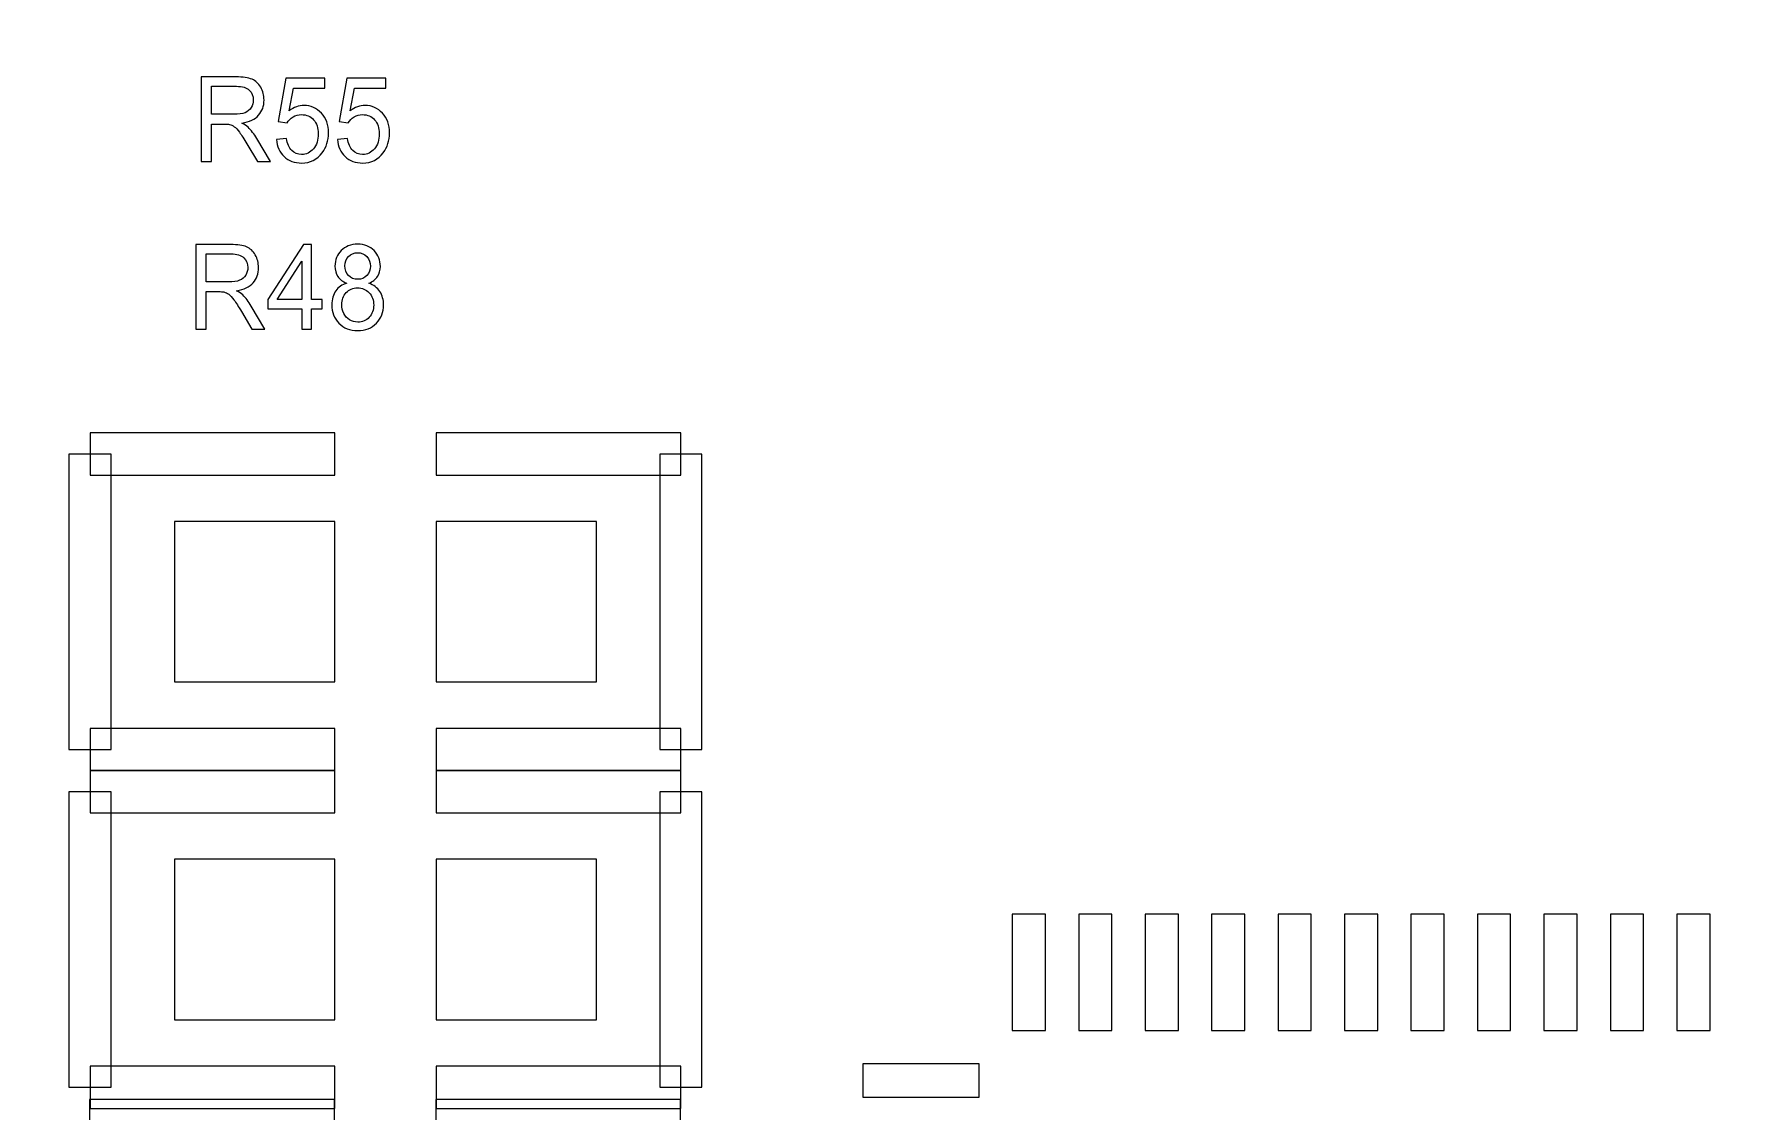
# Model space of a CAD drawing. Header units: millimetres. Extents: x -86 to 67, y -55 to 52.
# Drawn here: x 32.57 to 42.78, y 5.68 to 12.16 of the extents above; entities that cross this region are included whole.
import ezdxf

# ---------------------------------------------------------------- set-up
doc = ezdxf.new("R2010")
doc.units = ezdxf.units.MM
doc.header["$MEASUREMENT"] = 0
for name, color, linetype in [('BG_OUTLINE', 7, 'Continuous'), ('PG_SILKSCREEN_TOP', 7, 'Continuous'), ('PIN_TOP', 7, 'Continuous'), ('RD_SILKSCREEN_TOP', 7, 'Continuous')]:
    doc.layers.add(name, color=color, linetype=linetype)

msp = doc.modelspace()

# ---------------------------------------------------------------- linework, layer by layer
at = {"layer": 'BG_OUTLINE', "color": 3, "lineweight": 9}
msp.add_open_spline([(-60.0926, 34.7331), (-60.0926, 34.7331), (63.7724, 34.7331), (63.7724, 34.7331), (63.7724, 34.7331), (64.585, 34.7336), (65.3646, 34.4113), (65.9396, 33.837), (65.9396, 33.837), (66.5146, 33.2627), (66.8379, 32.4797), (66.8384, 31.667), (66.8384, 31.667), (66.8384, 31.667), (66.8412, -52.28), (66.8412, -52.28), (66.8412, -52.28), (66.8412, -52.28), (66.8384, -52.1933), (66.8384, -52.1933), (66.8384, -52.1933), (66.8389, -53.006), (66.5166, -53.7856), (65.9424, -54.3606), (65.9424, -54.3606), (65.3681, -54.9356), (64.585, -55.2589), (63.7724, -55.2594), (63.7724, -55.2594), (63.7724, -55.2594), (-60.1869, -55.2594), (-60.1869, -55.2594), (-60.1869, -55.2594), (-60.1869, -55.2594), (-60.0853, -55.2518), (-60.0853, -55.2518), (-60.0853, -55.2518), (-60.8979, -55.2523), (-61.6775, -54.9299), (-62.2525, -54.3557), (-62.2525, -54.3557), (-62.8275, -53.7814), (-63.1508, -52.9984), (-63.1513, -52.1857), (-63.1513, -52.1857), (-63.1513, -52.1857), (-63.1587, 31.667), (-63.1587, 31.667), (-63.1587, 31.667), (-63.1592, 32.4797), (-62.8369, 33.2593), (-62.2626, 33.8343), (-62.2626, 33.8343), (-61.6883, 34.4093), (-60.9053, 34.7326), (-60.0926, 34.7331)], degree=3, knots=[0, 0, 0, 0, 0.0714286, 0.0714286, 0.0714286, 0.0714286, 0.1428571, 0.1428571, 0.1428571, 0.1428571, 0.2142857, 0.2142857, 0.2142857, 0.2142857, 0.2857143, 0.2857143, 0.2857143, 0.2857143, 0.3571429, 0.3571429, 0.3571429, 0.3571429, 0.4285714, 0.4285714, 0.4285714, 0.4285714, 0.5, 0.5, 0.5, 0.5, 0.5714286, 0.5714286, 0.5714286, 0.5714286, 0.6428571, 0.6428571, 0.6428571, 0.6428571, 0.7142857, 0.7142857, 0.7142857, 0.7142857, 0.7857143, 0.7857143, 0.7857143, 0.7857143, 0.8571429, 0.8571429, 0.8571429, 0.8571429, 0.9285714, 0.9285714, 0.9285714, 0.9285714, 1, 1, 1, 1], dxfattribs=at)
at = {"layer": 'PG_SILKSCREEN_TOP', "color": 6, "lineweight": 9}
for points in [[(34.3773, 9.7646), (34.3773, 9.7646), (34.3773, 9.5106), (34.3773, 9.5106), (34.3773, 9.5106), (34.3773, 9.5106), (32.9041, 9.5106), (32.9041, 9.5106), (32.9041, 9.5106), (32.9041, 9.5106), (32.9041, 9.7646), (32.9041, 9.7646), (32.9041, 9.7646), (32.9041, 9.7646), (34.3773, 9.7646), (34.3773, 9.7646)], [(34.9869, 9.5106), (34.9869, 9.5106), (34.9869, 9.7646), (34.9869, 9.7646), (34.9869, 9.7646), (34.9869, 9.7646), (36.4601, 9.7646), (36.4601, 9.7646), (36.4601, 9.7646), (36.4601, 9.7646), (36.4601, 9.5106), (36.4601, 9.5106), (36.4601, 9.5106), (36.4601, 9.5106), (34.9869, 9.5106), (34.9869, 9.5106)], [(32.7771, 9.6376), (32.7771, 9.6376), (33.0311, 9.6376), (33.0311, 9.6376), (33.0311, 9.6376), (33.0311, 9.6376), (33.0311, 7.8596), (33.0311, 7.8596), (33.0311, 7.8596), (33.0311, 7.8596), (32.7771, 7.8596), (32.7771, 7.8596), (32.7771, 7.8596), (32.7771, 7.8596), (32.7771, 9.6376), (32.7771, 9.6376)], [(36.3331, 9.6376), (36.3331, 9.6376), (36.5871, 9.6376), (36.5871, 9.6376), (36.5871, 9.6376), (36.5871, 9.6376), (36.5871, 7.8596), (36.5871, 7.8596), (36.5871, 7.8596), (36.5871, 7.8596), (36.3331, 7.8596), (36.3331, 7.8596), (36.3331, 7.8596), (36.3331, 7.8596), (36.3331, 9.6376), (36.3331, 9.6376)], [(32.9041, 7.7326), (32.9041, 7.7326), (32.9041, 7.9866), (32.9041, 7.9866), (32.9041, 7.9866), (32.9041, 7.9866), (34.3773, 7.9866), (34.3773, 7.9866), (34.3773, 7.9866), (34.3773, 7.9866), (34.3773, 7.7326), (34.3773, 7.7326), (34.3773, 7.7326), (34.3773, 7.7326), (32.9041, 7.7326), (32.9041, 7.7326)], [(36.4601, 7.9866), (36.4601, 7.9866), (36.4601, 7.7326), (36.4601, 7.7326), (36.4601, 7.7326), (36.4601, 7.7326), (34.9869, 7.7326), (34.9869, 7.7326), (34.9869, 7.7326), (34.9869, 7.7326), (34.9869, 7.9866), (34.9869, 7.9866), (34.9869, 7.9866), (34.9869, 7.9866), (36.4601, 7.9866), (36.4601, 7.9866)], [(32.9041, 7.4786), (32.9041, 7.4786), (32.9041, 7.7326), (32.9041, 7.7326), (32.9041, 7.7326), (32.9041, 7.7326), (34.3773, 7.7326), (34.3773, 7.7326), (34.3773, 7.7326), (34.3773, 7.7326), (34.3773, 7.4786), (34.3773, 7.4786), (34.3773, 7.4786), (34.3773, 7.4786), (32.9041, 7.4786), (32.9041, 7.4786)], [(36.4601, 7.7326), (36.4601, 7.7326), (36.4601, 7.4786), (36.4601, 7.4786), (36.4601, 7.4786), (36.4601, 7.4786), (34.9869, 7.4786), (34.9869, 7.4786), (34.9869, 7.4786), (34.9869, 7.4786), (34.9869, 7.7326), (34.9869, 7.7326), (34.9869, 7.7326), (34.9869, 7.7326), (36.4601, 7.7326), (36.4601, 7.7326)], [(33.0311, 5.8276), (33.0311, 5.8276), (32.7771, 5.8276), (32.7771, 5.8276), (32.7771, 5.8276), (32.7771, 5.8276), (32.7771, 7.6056), (32.7771, 7.6056), (32.7771, 7.6056), (32.7771, 7.6056), (33.0311, 7.6056), (33.0311, 7.6056), (33.0311, 7.6056), (33.0311, 7.6056), (33.0311, 5.8276), (33.0311, 5.8276)], [(36.5871, 5.8276), (36.5871, 5.8276), (36.3331, 5.8276), (36.3331, 5.8276), (36.3331, 5.8276), (36.3331, 5.8276), (36.3331, 7.6056), (36.3331, 7.6056), (36.3331, 7.6056), (36.3331, 7.6056), (36.5871, 7.6056), (36.5871, 7.6056), (36.5871, 7.6056), (36.5871, 7.6056), (36.5871, 5.8276), (36.5871, 5.8276)], [(34.3773, 5.9546), (34.3773, 5.9546), (34.3773, 5.7006), (34.3773, 5.7006), (34.3773, 5.7006), (34.3773, 5.7006), (32.9041, 5.7006), (32.9041, 5.7006), (32.9041, 5.7006), (32.9041, 5.7006), (32.9041, 5.9546), (32.9041, 5.9546), (32.9041, 5.9546), (32.9041, 5.9546), (34.3773, 5.9546), (34.3773, 5.9546)], [(34.9869, 5.7006), (34.9869, 5.7006), (34.9869, 5.9546), (34.9869, 5.9546), (34.9869, 5.9546), (34.9869, 5.9546), (36.4601, 5.9546), (36.4601, 5.9546), (36.4601, 5.9546), (36.4601, 5.9546), (36.4601, 5.7006), (36.4601, 5.7006), (36.4601, 5.7006), (36.4601, 5.7006), (34.9869, 5.7006), (34.9869, 5.7006)], [(32.9016, 5.5), (32.9016, 5.5), (32.9016, 5.754), (32.9016, 5.754), (32.9016, 5.754), (32.9016, 5.754), (34.3748, 5.754), (34.3748, 5.754), (34.3748, 5.754), (34.3748, 5.754), (34.3748, 5.5), (34.3748, 5.5), (34.3748, 5.5), (34.3748, 5.5), (32.9016, 5.5), (32.9016, 5.5)], [(36.4576, 5.754), (36.4576, 5.754), (36.4576, 5.5), (36.4576, 5.5), (36.4576, 5.5), (36.4576, 5.5), (34.9844, 5.5), (34.9844, 5.5), (34.9844, 5.5), (34.9844, 5.5), (34.9844, 5.754), (34.9844, 5.754), (34.9844, 5.754), (34.9844, 5.754), (36.4576, 5.754), (36.4576, 5.754)]]:
    msp.add_open_spline(points, degree=3, knots=[0, 0, 0, 0, 0.25, 0.25, 0.25, 0.25, 0.5, 0.5, 0.5, 0.5, 0.75, 0.75, 0.75, 0.75, 1, 1, 1, 1], dxfattribs=at)
at = {"layer": 'PIN_TOP', "lineweight": 9}
for points in [[(33.4121, 8.266), (33.4121, 8.266), (33.4121, 9.2312), (33.4121, 9.2312), (33.4121, 9.2312), (33.4121, 9.2312), (34.3773, 9.2312), (34.3773, 9.2312), (34.3773, 9.2312), (34.3773, 9.2312), (34.3773, 8.266), (34.3773, 8.266), (34.3773, 8.266), (34.3773, 8.266), (33.4121, 8.266), (33.4121, 8.266)], [(34.9869, 8.266), (34.9869, 8.266), (34.9869, 9.2312), (34.9869, 9.2312), (34.9869, 9.2312), (34.9869, 9.2312), (35.9521, 9.2312), (35.9521, 9.2312), (35.9521, 9.2312), (35.9521, 9.2312), (35.9521, 8.266), (35.9521, 8.266), (35.9521, 8.266), (35.9521, 8.266), (34.9869, 8.266), (34.9869, 8.266)], [(34.3773, 7.1992), (34.3773, 7.1992), (34.3773, 6.234), (34.3773, 6.234), (34.3773, 6.234), (34.3773, 6.234), (33.4121, 6.234), (33.4121, 6.234), (33.4121, 6.234), (33.4121, 6.234), (33.4121, 7.1992), (33.4121, 7.1992), (33.4121, 7.1992), (33.4121, 7.1992), (34.3773, 7.1992), (34.3773, 7.1992)], [(35.9521, 7.1992), (35.9521, 7.1992), (35.9521, 6.234), (35.9521, 6.234), (35.9521, 6.234), (35.9521, 6.234), (34.9869, 6.234), (34.9869, 6.234), (34.9869, 6.234), (34.9869, 6.234), (34.9869, 7.1992), (34.9869, 7.1992), (34.9869, 7.1992), (34.9869, 7.1992), (35.9521, 7.1992), (35.9521, 7.1992)], [(38.4547, 6.8685), (38.4547, 6.8685), (38.6546, 6.8685), (38.6546, 6.8685), (38.6546, 6.8685), (38.6546, 6.8685), (38.6546, 6.1685), (38.6546, 6.1685), (38.6546, 6.1685), (38.6546, 6.1685), (38.4547, 6.1685), (38.4547, 6.1685), (38.4547, 6.1685), (38.4547, 6.1685), (38.4547, 6.8685), (38.4547, 6.8685)], [(38.8545, 6.8685), (38.8545, 6.8685), (39.0544, 6.8685), (39.0544, 6.8685), (39.0544, 6.8685), (39.0544, 6.8685), (39.0544, 6.1685), (39.0544, 6.1685), (39.0544, 6.1685), (39.0544, 6.1685), (38.8545, 6.1685), (38.8545, 6.1685), (38.8545, 6.1685), (38.8545, 6.1685), (38.8545, 6.8685), (38.8545, 6.8685)], [(39.2545, 6.8685), (39.2545, 6.8685), (39.4544, 6.8685), (39.4544, 6.8685), (39.4544, 6.8685), (39.4544, 6.8685), (39.4544, 6.1685), (39.4544, 6.1685), (39.4544, 6.1685), (39.4544, 6.1685), (39.2545, 6.1685), (39.2545, 6.1685), (39.2545, 6.1685), (39.2545, 6.1685), (39.2545, 6.8685), (39.2545, 6.8685)], [(39.6546, 6.8685), (39.6546, 6.8685), (39.8545, 6.8685), (39.8545, 6.8685), (39.8545, 6.8685), (39.8545, 6.8685), (39.8545, 6.1685), (39.8545, 6.1685), (39.8545, 6.1685), (39.8545, 6.1685), (39.6546, 6.1685), (39.6546, 6.1685), (39.6546, 6.1685), (39.6546, 6.1685), (39.6546, 6.8685), (39.6546, 6.8685)], [(40.0546, 6.8685), (40.0546, 6.8685), (40.2545, 6.8685), (40.2545, 6.8685), (40.2545, 6.8685), (40.2545, 6.8685), (40.2545, 6.1685), (40.2545, 6.1685), (40.2545, 6.1685), (40.2545, 6.1685), (40.0546, 6.1685), (40.0546, 6.1685), (40.0546, 6.1685), (40.0546, 6.1685), (40.0546, 6.8685), (40.0546, 6.8685)], [(40.4547, 6.8685), (40.4547, 6.8685), (40.6546, 6.8685), (40.6546, 6.8685), (40.6546, 6.8685), (40.6546, 6.8685), (40.6546, 6.1685), (40.6546, 6.1685), (40.6546, 6.1685), (40.6546, 6.1685), (40.4547, 6.1685), (40.4547, 6.1685), (40.4547, 6.1685), (40.4547, 6.1685), (40.4547, 6.8685), (40.4547, 6.8685)], [(40.8545, 6.8685), (40.8545, 6.8685), (41.0544, 6.8685), (41.0544, 6.8685), (41.0544, 6.8685), (41.0544, 6.8685), (41.0544, 6.1685), (41.0544, 6.1685), (41.0544, 6.1685), (41.0544, 6.1685), (40.8545, 6.1685), (40.8545, 6.1685), (40.8545, 6.1685), (40.8545, 6.1685), (40.8545, 6.8685), (40.8545, 6.8685)], [(41.2545, 6.8685), (41.2545, 6.8685), (41.4544, 6.8685), (41.4544, 6.8685), (41.4544, 6.8685), (41.4544, 6.8685), (41.4544, 6.1685), (41.4544, 6.1685), (41.4544, 6.1685), (41.4544, 6.1685), (41.2545, 6.1685), (41.2545, 6.1685), (41.2545, 6.1685), (41.2545, 6.1685), (41.2545, 6.8685), (41.2545, 6.8685)], [(41.6546, 6.8685), (41.6546, 6.8685), (41.8545, 6.8685), (41.8545, 6.8685), (41.8545, 6.8685), (41.8545, 6.8685), (41.8545, 6.1685), (41.8545, 6.1685), (41.8545, 6.1685), (41.8545, 6.1685), (41.6546, 6.1685), (41.6546, 6.1685), (41.6546, 6.1685), (41.6546, 6.1685), (41.6546, 6.8685), (41.6546, 6.8685)], [(42.0546, 6.8685), (42.0546, 6.8685), (42.2545, 6.8685), (42.2545, 6.8685), (42.2545, 6.8685), (42.2545, 6.8685), (42.2545, 6.1685), (42.2545, 6.1685), (42.2545, 6.1685), (42.2545, 6.1685), (42.0546, 6.1685), (42.0546, 6.1685), (42.0546, 6.1685), (42.0546, 6.1685), (42.0546, 6.8685), (42.0546, 6.8685)], [(42.4547, 6.8685), (42.4547, 6.8685), (42.6546, 6.8685), (42.6546, 6.8685), (42.6546, 6.8685), (42.6546, 6.8685), (42.6546, 6.1685), (42.6546, 6.1685), (42.6546, 6.1685), (42.6546, 6.1685), (42.4547, 6.1685), (42.4547, 6.1685), (42.4547, 6.1685), (42.4547, 6.1685), (42.4547, 6.8685), (42.4547, 6.8685)], [(37.5546, 5.9685), (37.5546, 5.9685), (38.2546, 5.9685), (38.2546, 5.9685), (38.2546, 5.9685), (38.2546, 5.9685), (38.2546, 5.7686), (38.2546, 5.7686), (38.2546, 5.7686), (38.2546, 5.7686), (37.5546, 5.7686), (37.5546, 5.7686), (37.5546, 5.7686), (37.5546, 5.7686), (37.5546, 5.9685), (37.5546, 5.9685)]]:
    msp.add_open_spline(points, degree=3, knots=[0, 0, 0, 0, 0.25, 0.25, 0.25, 0.25, 0.5, 0.5, 0.5, 0.5, 0.75, 0.75, 0.75, 0.75, 1, 1, 1, 1], dxfattribs=at)
at = {"layer": 'RD_SILKSCREEN_TOP', "color": 8}
for points, knots in [([(33.5732, 11.3971), (33.5732, 11.3971), (33.5732, 11.9062), (33.5732, 11.9062), (33.5732, 11.9062), (33.5732, 11.9062), (33.7828, 11.9062), (33.7828, 11.9062), (33.7828, 11.9062), (33.8249, 11.9062), (33.857, 11.9016), (33.8789, 11.8925), (33.8789, 11.8925), (33.9008, 11.8833), (33.9183, 11.8672), (33.9315, 11.8441), (33.9315, 11.8441), (33.9446, 11.8209), (33.9511, 11.7953), (33.9511, 11.7673), (33.9511, 11.7673), (33.9511, 11.7311), (33.9404, 11.7008), (33.9185, 11.676), (33.9185, 11.676), (33.8968, 11.6512), (33.8633, 11.6355), (33.8179, 11.6287), (33.8179, 11.6287), (33.8345, 11.6202), (33.8471, 11.6118), (33.8557, 11.6033), (33.8557, 11.6033), (33.874, 11.5853), (33.8912, 11.5627), (33.9077, 11.5357), (33.9077, 11.5357), (33.9077, 11.5357), (33.9899, 11.3971), (33.9899, 11.3971), (33.9899, 11.3971), (33.9899, 11.3971), (33.9111, 11.3971), (33.9111, 11.3971), (33.9111, 11.3971), (33.9111, 11.3971), (33.8486, 11.5031), (33.8486, 11.5031), (33.8486, 11.5031), (33.8303, 11.5335), (33.8153, 11.557), (33.8034, 11.5731), (33.8034, 11.5731), (33.7916, 11.5894), (33.781, 11.6007), (33.7717, 11.6071), (33.7717, 11.6071), (33.7624, 11.6137), (33.7529, 11.6182), (33.7432, 11.6208), (33.7432, 11.6208), (33.7361, 11.6223), (33.7245, 11.6231), (33.7083, 11.6231), (33.7083, 11.6231), (33.7083, 11.6231), (33.6358, 11.6231), (33.6358, 11.6231), (33.6358, 11.6231), (33.6358, 11.6231), (33.6358, 11.3971), (33.6358, 11.3971), (33.6358, 11.3971), (33.6358, 11.3971), (33.5732, 11.3971), (33.5732, 11.3971)], [0, 0, 0, 0, 0.0526316, 0.0526316, 0.0526316, 0.0526316, 0.1052632, 0.1052632, 0.1052632, 0.1052632, 0.1578947, 0.1578947, 0.1578947, 0.1578947, 0.2105263, 0.2105263, 0.2105263, 0.2105263, 0.2631579, 0.2631579, 0.2631579, 0.2631579, 0.3157895, 0.3157895, 0.3157895, 0.3157895, 0.3684211, 0.3684211, 0.3684211, 0.3684211, 0.4210526, 0.4210526, 0.4210526, 0.4210526, 0.4736842, 0.4736842, 0.4736842, 0.4736842, 0.5263158, 0.5263158, 0.5263158, 0.5263158, 0.5789474, 0.5789474, 0.5789474, 0.5789474, 0.6315789, 0.6315789, 0.6315789, 0.6315789, 0.6842105, 0.6842105, 0.6842105, 0.6842105, 0.7368421, 0.7368421, 0.7368421, 0.7368421, 0.7894737, 0.7894737, 0.7894737, 0.7894737, 0.8421053, 0.8421053, 0.8421053, 0.8421053, 0.8947368, 0.8947368, 0.8947368, 0.8947368, 0.9473684, 0.9473684, 0.9473684, 0.9473684, 1, 1, 1, 1]), ([(33.6358, 11.6815), (33.6358, 11.6815), (33.7702, 11.6815), (33.7702, 11.6815), (33.7702, 11.6815), (33.7988, 11.6815), (33.8212, 11.6847), (33.8373, 11.6911), (33.8373, 11.6911), (33.8534, 11.6975), (33.8657, 11.7077), (33.8741, 11.7216), (33.8741, 11.7216), (33.8824, 11.7356), (33.8866, 11.7508), (33.8866, 11.7673), (33.8866, 11.7673), (33.8866, 11.7913), (33.8786, 11.8111), (33.8623, 11.8267), (33.8623, 11.8267), (33.8461, 11.8422), (33.8205, 11.8499), (33.7854, 11.8499), (33.7854, 11.8499), (33.7854, 11.8499), (33.6358, 11.8499), (33.6358, 11.8499), (33.6358, 11.8499), (33.6358, 11.8499), (33.6358, 11.6815), (33.6358, 11.6815)], [0, 0, 0, 0, 0.125, 0.125, 0.125, 0.125, 0.25, 0.25, 0.25, 0.25, 0.375, 0.375, 0.375, 0.375, 0.5, 0.5, 0.5, 0.5, 0.625, 0.625, 0.625, 0.625, 0.75, 0.75, 0.75, 0.75, 0.875, 0.875, 0.875, 0.875, 1, 1, 1, 1]), ([(34.0256, 11.5304), (34.0256, 11.5304), (34.0866, 11.536), (34.0866, 11.536), (34.0866, 11.536), (34.0911, 11.504), (34.1015, 11.4801), (34.118, 11.464), (34.118, 11.464), (34.1344, 11.4478), (34.1543, 11.4398), (34.1775, 11.4398), (34.1775, 11.4398), (34.2055, 11.4398), (34.2291, 11.4512), (34.2484, 11.4738), (34.2484, 11.4738), (34.2678, 11.4965), (34.2774, 11.5267), (34.2774, 11.5641), (34.2774, 11.5641), (34.2774, 11.5998), (34.2682, 11.6279), (34.2496, 11.6485), (34.2496, 11.6485), (34.231, 11.6691), (34.2067, 11.6794), (34.1765, 11.6794), (34.1765, 11.6794), (34.1578, 11.6794), (34.1409, 11.6748), (34.1259, 11.6657), (34.1259, 11.6657), (34.1108, 11.6566), (34.099, 11.6447), (34.0904, 11.6301), (34.0904, 11.6301), (34.0904, 11.6301), (34.036, 11.6377), (34.036, 11.6377), (34.036, 11.6377), (34.036, 11.6377), (34.0818, 11.8992), (34.0818, 11.8992), (34.0818, 11.8992), (34.0818, 11.8992), (34.3169, 11.8992), (34.3169, 11.8992), (34.3169, 11.8992), (34.3169, 11.8992), (34.3169, 11.8395), (34.3169, 11.8395), (34.3169, 11.8395), (34.3169, 11.8395), (34.1282, 11.8395), (34.1282, 11.8395), (34.1282, 11.8395), (34.1282, 11.8395), (34.1027, 11.7027), (34.1027, 11.7027), (34.1027, 11.7027), (34.1311, 11.724), (34.1609, 11.7347), (34.192, 11.7347), (34.192, 11.7347), (34.2333, 11.7347), (34.268, 11.7193), (34.2965, 11.6885), (34.2965, 11.6885), (34.3249, 11.6576), (34.3391, 11.618), (34.3391, 11.5697), (34.3391, 11.5697), (34.3391, 11.5236), (34.3265, 11.4837), (34.3017, 11.4502), (34.3017, 11.4502), (34.2713, 11.4091), (34.2299, 11.3884), (34.1775, 11.3884), (34.1775, 11.3884), (34.1344, 11.3884), (34.0993, 11.4014), (34.0722, 11.4273), (34.0722, 11.4273), (34.045, 11.4533), (34.0295, 11.4877), (34.0256, 11.5304)], [0, 0, 0, 0, 0.0454545, 0.0454545, 0.0454545, 0.0454545, 0.0909091, 0.0909091, 0.0909091, 0.0909091, 0.1363636, 0.1363636, 0.1363636, 0.1363636, 0.1818182, 0.1818182, 0.1818182, 0.1818182, 0.2272727, 0.2272727, 0.2272727, 0.2272727, 0.2727273, 0.2727273, 0.2727273, 0.2727273, 0.3181818, 0.3181818, 0.3181818, 0.3181818, 0.3636364, 0.3636364, 0.3636364, 0.3636364, 0.4090909, 0.4090909, 0.4090909, 0.4090909, 0.4545455, 0.4545455, 0.4545455, 0.4545455, 0.5, 0.5, 0.5, 0.5, 0.5454545, 0.5454545, 0.5454545, 0.5454545, 0.5909091, 0.5909091, 0.5909091, 0.5909091, 0.6363636, 0.6363636, 0.6363636, 0.6363636, 0.6818182, 0.6818182, 0.6818182, 0.6818182, 0.7272727, 0.7272727, 0.7272727, 0.7272727, 0.7727273, 0.7727273, 0.7727273, 0.7727273, 0.8181818, 0.8181818, 0.8181818, 0.8181818, 0.8636364, 0.8636364, 0.8636364, 0.8636364, 0.9090909, 0.9090909, 0.9090909, 0.9090909, 0.9545455, 0.9545455, 0.9545455, 0.9545455, 1, 1, 1, 1]), ([(34.3929, 11.5304), (34.3929, 11.5304), (34.4539, 11.536), (34.4539, 11.536), (34.4539, 11.536), (34.4584, 11.504), (34.4688, 11.4801), (34.4853, 11.464), (34.4853, 11.464), (34.5017, 11.4478), (34.5216, 11.4398), (34.5448, 11.4398), (34.5448, 11.4398), (34.5728, 11.4398), (34.5964, 11.4512), (34.6157, 11.4738), (34.6157, 11.4738), (34.6351, 11.4965), (34.6447, 11.5267), (34.6447, 11.5641), (34.6447, 11.5641), (34.6447, 11.5998), (34.6355, 11.6279), (34.6169, 11.6485), (34.6169, 11.6485), (34.5983, 11.6691), (34.574, 11.6794), (34.5438, 11.6794), (34.5438, 11.6794), (34.5251, 11.6794), (34.5082, 11.6748), (34.4932, 11.6657), (34.4932, 11.6657), (34.4781, 11.6566), (34.4663, 11.6447), (34.4577, 11.6301), (34.4577, 11.6301), (34.4577, 11.6301), (34.4033, 11.6377), (34.4033, 11.6377), (34.4033, 11.6377), (34.4033, 11.6377), (34.4491, 11.8992), (34.4491, 11.8992), (34.4491, 11.8992), (34.4491, 11.8992), (34.6842, 11.8992), (34.6842, 11.8992), (34.6842, 11.8992), (34.6842, 11.8992), (34.6842, 11.8395), (34.6842, 11.8395), (34.6842, 11.8395), (34.6842, 11.8395), (34.4955, 11.8395), (34.4955, 11.8395), (34.4955, 11.8395), (34.4955, 11.8395), (34.47, 11.7027), (34.47, 11.7027), (34.47, 11.7027), (34.4984, 11.724), (34.5282, 11.7347), (34.5593, 11.7347), (34.5593, 11.7347), (34.6006, 11.7347), (34.6353, 11.7193), (34.6638, 11.6885), (34.6638, 11.6885), (34.6922, 11.6576), (34.7064, 11.618), (34.7064, 11.5697), (34.7064, 11.5697), (34.7064, 11.5236), (34.6938, 11.4837), (34.669, 11.4502), (34.669, 11.4502), (34.6386, 11.4091), (34.5972, 11.3884), (34.5448, 11.3884), (34.5448, 11.3884), (34.5017, 11.3884), (34.4666, 11.4014), (34.4395, 11.4273), (34.4395, 11.4273), (34.4123, 11.4533), (34.3968, 11.4877), (34.3929, 11.5304)], [0, 0, 0, 0, 0.0454545, 0.0454545, 0.0454545, 0.0454545, 0.0909091, 0.0909091, 0.0909091, 0.0909091, 0.1363636, 0.1363636, 0.1363636, 0.1363636, 0.1818182, 0.1818182, 0.1818182, 0.1818182, 0.2272727, 0.2272727, 0.2272727, 0.2272727, 0.2727273, 0.2727273, 0.2727273, 0.2727273, 0.3181818, 0.3181818, 0.3181818, 0.3181818, 0.3636364, 0.3636364, 0.3636364, 0.3636364, 0.4090909, 0.4090909, 0.4090909, 0.4090909, 0.4545455, 0.4545455, 0.4545455, 0.4545455, 0.5, 0.5, 0.5, 0.5, 0.5454545, 0.5454545, 0.5454545, 0.5454545, 0.5909091, 0.5909091, 0.5909091, 0.5909091, 0.6363636, 0.6363636, 0.6363636, 0.6363636, 0.6818182, 0.6818182, 0.6818182, 0.6818182, 0.7272727, 0.7272727, 0.7272727, 0.7272727, 0.7727273, 0.7727273, 0.7727273, 0.7727273, 0.8181818, 0.8181818, 0.8181818, 0.8181818, 0.8636364, 0.8636364, 0.8636364, 0.8636364, 0.9090909, 0.9090909, 0.9090909, 0.9090909, 0.9545455, 0.9545455, 0.9545455, 0.9545455, 1, 1, 1, 1]), ([(33.5402, 10.3887), (33.5402, 10.3887), (33.5402, 10.8978), (33.5402, 10.8978), (33.5402, 10.8978), (33.5402, 10.8978), (33.7498, 10.8978), (33.7498, 10.8978), (33.7498, 10.8978), (33.7919, 10.8978), (33.824, 10.8932), (33.8459, 10.8841), (33.8459, 10.8841), (33.8678, 10.8749), (33.8853, 10.8588), (33.8985, 10.8357), (33.8985, 10.8357), (33.9116, 10.8125), (33.9181, 10.7869), (33.9181, 10.7589), (33.9181, 10.7589), (33.9181, 10.7227), (33.9074, 10.6924), (33.8855, 10.6676), (33.8855, 10.6676), (33.8638, 10.6428), (33.8303, 10.6271), (33.7849, 10.6203), (33.7849, 10.6203), (33.8015, 10.6118), (33.8141, 10.6034), (33.8227, 10.5949), (33.8227, 10.5949), (33.841, 10.5769), (33.8582, 10.5543), (33.8747, 10.5273), (33.8747, 10.5273), (33.8747, 10.5273), (33.9569, 10.3887), (33.9569, 10.3887), (33.9569, 10.3887), (33.9569, 10.3887), (33.8781, 10.3887), (33.8781, 10.3887), (33.8781, 10.3887), (33.8781, 10.3887), (33.8156, 10.4947), (33.8156, 10.4947), (33.8156, 10.4947), (33.7973, 10.5251), (33.7823, 10.5486), (33.7704, 10.5647), (33.7704, 10.5647), (33.7586, 10.581), (33.748, 10.5923), (33.7387, 10.5987), (33.7387, 10.5987), (33.7294, 10.6053), (33.7199, 10.6098), (33.7102, 10.6124), (33.7102, 10.6124), (33.7031, 10.6139), (33.6915, 10.6147), (33.6753, 10.6147), (33.6753, 10.6147), (33.6753, 10.6147), (33.6028, 10.6147), (33.6028, 10.6147), (33.6028, 10.6147), (33.6028, 10.6147), (33.6028, 10.3887), (33.6028, 10.3887), (33.6028, 10.3887), (33.6028, 10.3887), (33.5402, 10.3887), (33.5402, 10.3887)], [0, 0, 0, 0, 0.0526316, 0.0526316, 0.0526316, 0.0526316, 0.1052632, 0.1052632, 0.1052632, 0.1052632, 0.1578947, 0.1578947, 0.1578947, 0.1578947, 0.2105263, 0.2105263, 0.2105263, 0.2105263, 0.2631579, 0.2631579, 0.2631579, 0.2631579, 0.3157895, 0.3157895, 0.3157895, 0.3157895, 0.3684211, 0.3684211, 0.3684211, 0.3684211, 0.4210526, 0.4210526, 0.4210526, 0.4210526, 0.4736842, 0.4736842, 0.4736842, 0.4736842, 0.5263158, 0.5263158, 0.5263158, 0.5263158, 0.5789474, 0.5789474, 0.5789474, 0.5789474, 0.6315789, 0.6315789, 0.6315789, 0.6315789, 0.6842105, 0.6842105, 0.6842105, 0.6842105, 0.7368421, 0.7368421, 0.7368421, 0.7368421, 0.7894737, 0.7894737, 0.7894737, 0.7894737, 0.8421053, 0.8421053, 0.8421053, 0.8421053, 0.8947368, 0.8947368, 0.8947368, 0.8947368, 0.9473684, 0.9473684, 0.9473684, 0.9473684, 1, 1, 1, 1]), ([(33.6028, 10.6731), (33.6028, 10.6731), (33.7372, 10.6731), (33.7372, 10.6731), (33.7372, 10.6731), (33.7658, 10.6731), (33.7882, 10.6763), (33.8043, 10.6827), (33.8043, 10.6827), (33.8204, 10.6891), (33.8327, 10.6993), (33.8411, 10.7132), (33.8411, 10.7132), (33.8494, 10.7272), (33.8536, 10.7424), (33.8536, 10.7589), (33.8536, 10.7589), (33.8536, 10.7829), (33.8456, 10.8027), (33.8293, 10.8183), (33.8293, 10.8183), (33.8131, 10.8338), (33.7875, 10.8415), (33.7524, 10.8415), (33.7524, 10.8415), (33.7524, 10.8415), (33.6028, 10.8415), (33.6028, 10.8415), (33.6028, 10.8415), (33.6028, 10.8415), (33.6028, 10.6731), (33.6028, 10.6731)], [0, 0, 0, 0, 0.125, 0.125, 0.125, 0.125, 0.25, 0.25, 0.25, 0.25, 0.375, 0.375, 0.375, 0.375, 0.5, 0.5, 0.5, 0.5, 0.625, 0.625, 0.625, 0.625, 0.75, 0.75, 0.75, 0.75, 0.875, 0.875, 0.875, 0.875, 1, 1, 1, 1]), ([(34.1786, 10.3887), (34.1786, 10.3887), (34.1786, 10.5106), (34.1786, 10.5106), (34.1786, 10.5106), (34.1786, 10.5106), (33.9736, 10.5106), (33.9736, 10.5106), (33.9736, 10.5106), (33.9736, 10.5106), (33.9736, 10.5679), (33.9736, 10.5679), (33.9736, 10.5679), (33.9736, 10.5679), (34.1893, 10.8978), (34.1893, 10.8978), (34.1893, 10.8978), (34.1893, 10.8978), (34.2367, 10.8978), (34.2367, 10.8978), (34.2367, 10.8978), (34.2367, 10.8978), (34.2367, 10.5679), (34.2367, 10.5679), (34.2367, 10.5679), (34.2367, 10.5679), (34.3006, 10.5679), (34.3006, 10.5679), (34.3006, 10.5679), (34.3006, 10.5679), (34.3006, 10.5106), (34.3006, 10.5106), (34.3006, 10.5106), (34.3006, 10.5106), (34.2367, 10.5106), (34.2367, 10.5106), (34.2367, 10.5106), (34.2367, 10.5106), (34.2367, 10.3887), (34.2367, 10.3887), (34.2367, 10.3887), (34.2367, 10.3887), (34.1786, 10.3887), (34.1786, 10.3887)], [0, 0, 0, 0, 0.0909091, 0.0909091, 0.0909091, 0.0909091, 0.1818182, 0.1818182, 0.1818182, 0.1818182, 0.2727273, 0.2727273, 0.2727273, 0.2727273, 0.3636364, 0.3636364, 0.3636364, 0.3636364, 0.4545455, 0.4545455, 0.4545455, 0.4545455, 0.5454545, 0.5454545, 0.5454545, 0.5454545, 0.6363636, 0.6363636, 0.6363636, 0.6363636, 0.7272727, 0.7272727, 0.7272727, 0.7272727, 0.8181818, 0.8181818, 0.8181818, 0.8181818, 0.9090909, 0.9090909, 0.9090909, 0.9090909, 1, 1, 1, 1]), ([(34.4493, 10.6648), (34.4252, 10.6742), (34.4073, 10.6878), (34.3956, 10.7054), (34.3956, 10.7054), (34.3841, 10.723), (34.3783, 10.7441), (34.3783, 10.7686), (34.3783, 10.7686), (34.3783, 10.8057), (34.3906, 10.8368), (34.4154, 10.862), (34.4154, 10.862), (34.4401, 10.8873), (34.4729, 10.8999), (34.514, 10.8999), (34.514, 10.8999), (34.5553, 10.8999), (34.5885, 10.887), (34.6138, 10.8612), (34.6138, 10.8612), (34.6388, 10.8353), (34.6514, 10.8039), (34.6514, 10.7668), (34.6514, 10.7668), (34.6514, 10.7432), (34.6456, 10.7227), (34.6342, 10.7052), (34.6342, 10.7052), (34.6227, 10.6878), (34.6052, 10.6742), (34.5818, 10.6648), (34.5818, 10.6648), (34.6108, 10.6546), (34.6329, 10.6382), (34.648, 10.6155), (34.648, 10.6155), (34.6632, 10.5928), (34.6708, 10.5657), (34.6708, 10.5343), (34.6708, 10.5343), (34.6708, 10.4906), (34.6564, 10.4541), (34.6279, 10.4245), (34.6279, 10.4245), (34.5993, 10.3949), (34.5617, 10.38), (34.515, 10.38), (34.515, 10.38), (34.4683, 10.38), (34.4308, 10.3949), (34.4021, 10.4246), (34.4021, 10.4246), (34.3735, 10.4544), (34.3592, 10.4915), (34.3592, 10.5359), (34.3592, 10.5359), (34.3592, 10.569), (34.367, 10.5967), (34.3827, 10.6191), (34.3827, 10.6191), (34.3982, 10.6414), (34.4204, 10.6567), (34.4493, 10.6648)], [0, 0, 0, 0, 0.0625, 0.0625, 0.0625, 0.0625, 0.125, 0.125, 0.125, 0.125, 0.1875, 0.1875, 0.1875, 0.1875, 0.25, 0.25, 0.25, 0.25, 0.3125, 0.3125, 0.3125, 0.3125, 0.375, 0.375, 0.375, 0.375, 0.4375, 0.4375, 0.4375, 0.4375, 0.5, 0.5, 0.5, 0.5, 0.5625, 0.5625, 0.5625, 0.5625, 0.625, 0.625, 0.625, 0.625, 0.6875, 0.6875, 0.6875, 0.6875, 0.75, 0.75, 0.75, 0.75, 0.8125, 0.8125, 0.8125, 0.8125, 0.875, 0.875, 0.875, 0.875, 0.9375, 0.9375, 0.9375, 0.9375, 1, 1, 1, 1]), ([(34.4376, 10.7707), (34.4376, 10.7467), (34.4449, 10.727), (34.4592, 10.7117), (34.4592, 10.7117), (34.4736, 10.6964), (34.4923, 10.6887), (34.5153, 10.6887), (34.5153, 10.6887), (34.5376, 10.6887), (34.556, 10.6963), (34.5704, 10.7115), (34.5704, 10.7115), (34.5847, 10.7266), (34.5917, 10.7452), (34.5917, 10.7672), (34.5917, 10.7672), (34.5917, 10.7902), (34.5844, 10.8094), (34.5697, 10.825), (34.5697, 10.825), (34.555, 10.8407), (34.5367, 10.8485), (34.5147, 10.8485), (34.5147, 10.8485), (34.4925, 10.8485), (34.4742, 10.8408), (34.4595, 10.8256), (34.4595, 10.8256), (34.4449, 10.8103), (34.4376, 10.792), (34.4376, 10.7707)], [0, 0, 0, 0, 0.125, 0.125, 0.125, 0.125, 0.25, 0.25, 0.25, 0.25, 0.375, 0.375, 0.375, 0.375, 0.5, 0.5, 0.5, 0.5, 0.625, 0.625, 0.625, 0.625, 0.75, 0.75, 0.75, 0.75, 0.875, 0.875, 0.875, 0.875, 1, 1, 1, 1]), ([(34.1786, 10.5679), (34.1786, 10.5679), (34.1786, 10.7974), (34.1786, 10.7974), (34.1786, 10.7974), (34.1786, 10.7974), (34.0307, 10.5679), (34.0307, 10.5679), (34.0307, 10.5679), (34.0307, 10.5679), (34.1786, 10.5679), (34.1786, 10.5679)], [0, 0, 0, 0, 0.3333333, 0.3333333, 0.3333333, 0.3333333, 0.6666667, 0.6666667, 0.6666667, 0.6666667, 1, 1, 1, 1]), ([(34.4189, 10.5356), (34.4189, 10.5178), (34.4228, 10.5005), (34.4306, 10.4839), (34.4306, 10.4839), (34.4384, 10.4672), (34.4501, 10.4542), (34.4657, 10.4451), (34.4657, 10.4451), (34.4812, 10.436), (34.4978, 10.4314), (34.5156, 10.4314), (34.5156, 10.4314), (34.5434, 10.4314), (34.5663, 10.441), (34.5843, 10.4603), (34.5843, 10.4603), (34.6023, 10.4795), (34.6114, 10.5039), (34.6114, 10.5335), (34.6114, 10.5335), (34.6114, 10.5637), (34.6022, 10.5885), (34.5836, 10.6082), (34.5836, 10.6082), (34.5649, 10.6279), (34.5416, 10.6377), (34.5137, 10.6377), (34.5137, 10.6377), (34.4864, 10.6377), (34.4638, 10.628), (34.4459, 10.6086), (34.4459, 10.6086), (34.428, 10.589), (34.4189, 10.5647), (34.4189, 10.5356)], [0, 0, 0, 0, 0.1111111, 0.1111111, 0.1111111, 0.1111111, 0.2222222, 0.2222222, 0.2222222, 0.2222222, 0.3333333, 0.3333333, 0.3333333, 0.3333333, 0.4444444, 0.4444444, 0.4444444, 0.4444444, 0.5555556, 0.5555556, 0.5555556, 0.5555556, 0.6666667, 0.6666667, 0.6666667, 0.6666667, 0.7777778, 0.7777778, 0.7777778, 0.7777778, 0.8888889, 0.8888889, 0.8888889, 0.8888889, 1, 1, 1, 1])]:
    msp.add_open_spline(points, degree=3, knots=knots, dxfattribs=at)

doc.saveas('drawing.dxf')
